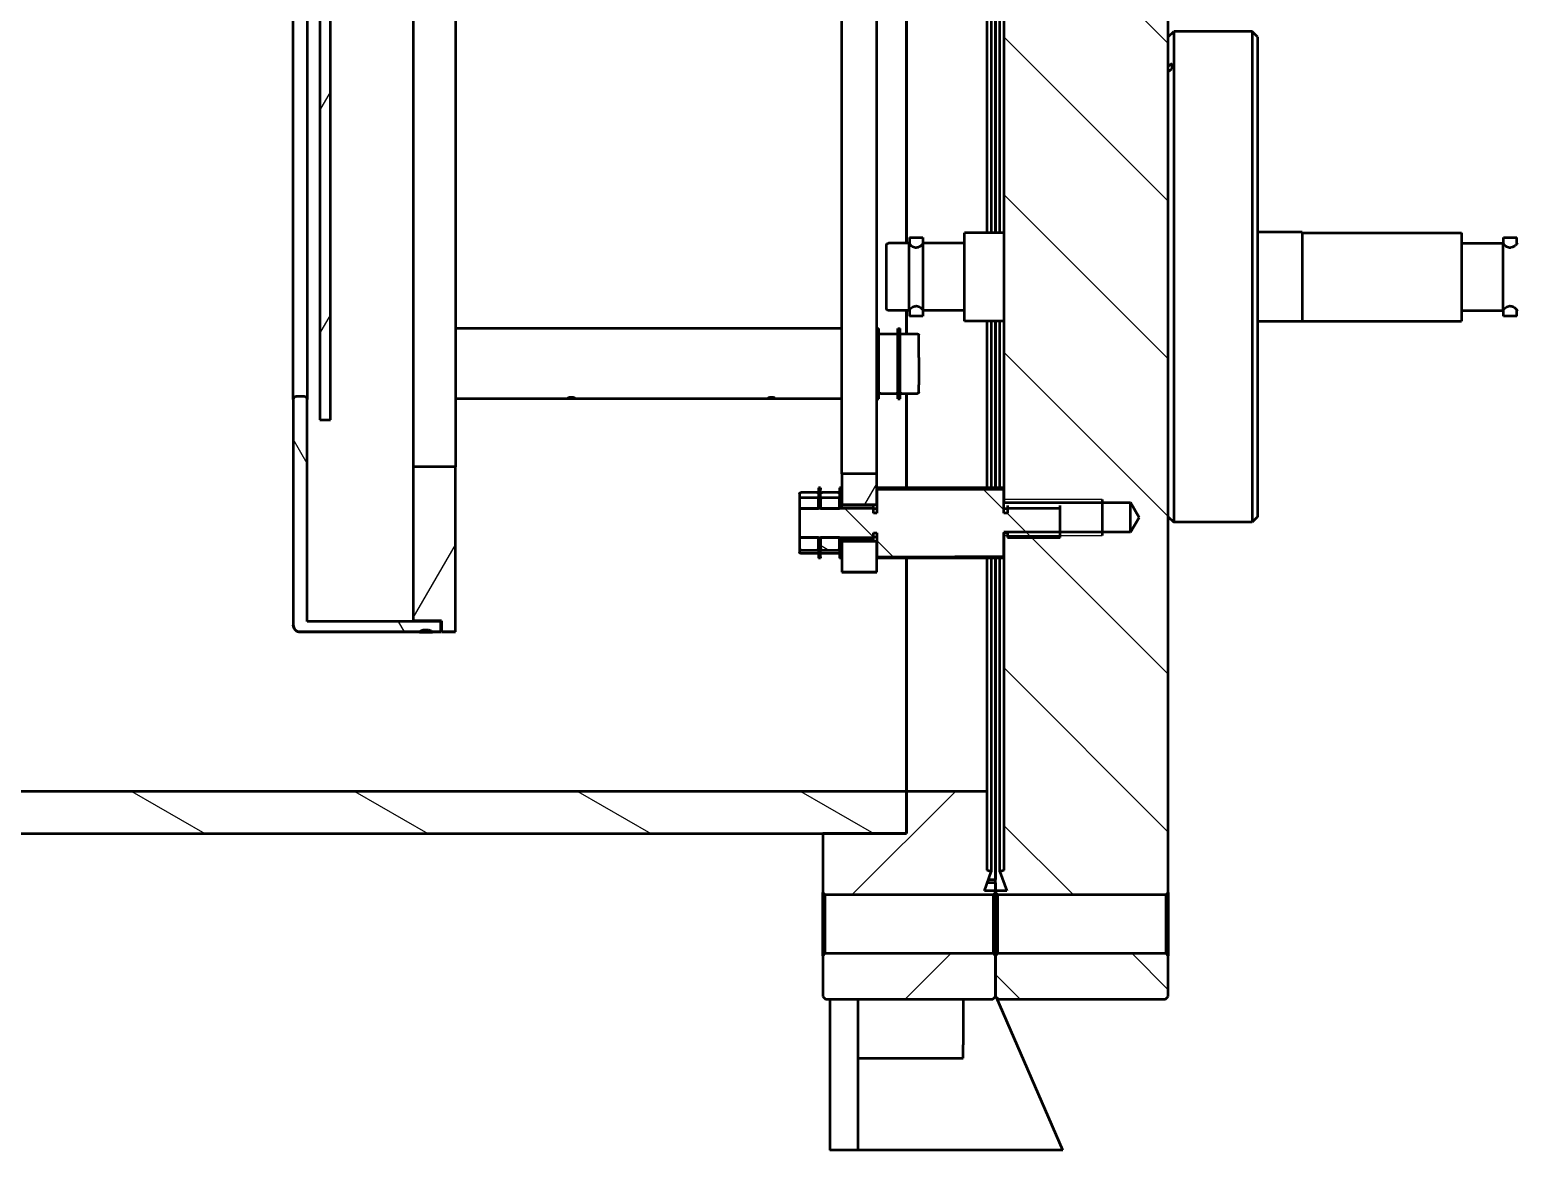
# Model space of a CAD drawing. Header units: millimetres. Extents: x 0 to 420, y 0 to 297.
# Drawn here: x 269.78 to 312.14, y 191.63 to 223.54 of the extents above; entities that cross this region are included whole.
import ezdxf

# ---------------------------------------------------------------- set-up
doc = ezdxf.new("R2010")
doc.units = ezdxf.units.MM
doc.header["$LTSCALE"] = 0.75
for name, color, linetype, lineweight in [('Hatching', 7, 'Continuous', 25), ('Visible', 7, 'Continuous', 50), ('Visible Narrow', 7, 'Continuous', 25)]:
    doc.layers.add(name, color=color, linetype=linetype, lineweight=lineweight)

msp = doc.modelspace()

# ---------------------------------------------------------------- hatches: boundary and pattern name
at = {"layer": 'Hatching'}
h = msp.add_hatch(dxfattribs=at)
h.set_pattern_fill('ANSI31', color=256, angle=105, style=0)
h.paths.add_polyline_path([(244.6857, 200.651), (244.6857, 201.851), (215.8257, 201.851), (215.8257, 200.651), (218.2057, 200.651)], flags=0)
h.paths.add_polyline_path([(265.8857, 201.851), (265.8857, 200.651), (292.3657, 200.651), (294.7457, 200.651), (294.7457, 201.851)], flags=0)
h.paths.add_polyline_path([(224.2857, 252.711), (224.2857, 250.331), (224.2857, 241.851), (218.2057, 241.851), (215.8257, 241.851), (215.8257, 240.651), (225.0857, 240.651), (225.0857, 252.711)], flags=0)
h.paths.add_polyline_path([(262.2857, 241.851), (262.2857, 250.331), (262.2857, 252.711), (261.4857, 252.711), (261.4857, 240.651), (294.7457, 240.651), (294.7457, 241.851), (292.3657, 241.851)], flags=0)
h = msp.add_hatch(dxfattribs=at)
h.set_pattern_fill('ANSI31', color=256, style=0)
h.paths.add_polyline_path([(292.3657, 245.331), (292.4257, 245.271), (297.2257, 245.271), (297.2857, 245.331), (297.2857, 246.491), (297.2057, 246.571), (292.4457, 246.571), (292.3657, 246.491)], flags=0)
h.paths.add_polyline_path([(292.4257, 197.231), (292.3657, 197.171), (292.3657, 196.011), (292.4457, 195.931), (297.2057, 195.931), (297.2857, 196.011), (297.2857, 197.171), (297.2257, 197.231)], flags=0)
h.paths.add_polyline_path([(297.0457, 201.851), (294.7457, 201.851), (294.7457, 200.651), (292.3657, 200.651), (292.3657, 198.971), (292.4257, 198.911), (297.2257, 198.911), (297.2857, 198.971), (297.2857, 199.016), (296.9673, 199.016), (297.1657, 199.561), (297.0457, 199.6047)], flags=0)
h.paths.add_polyline_path([(294.7457, 240.651), (297.0457, 240.651), (297.0457, 242.8973), (297.1657, 242.941), (296.9673, 243.486), (297.2857, 243.486), (297.2857, 243.531), (297.2257, 243.591), (292.4257, 243.591), (292.3657, 243.531), (292.3657, 241.851), (294.7457, 241.851)], flags=0)
h = msp.add_hatch(dxfattribs=at)
h.set_pattern_fill('ANSI31', color=256, angle=90, style=0)
h.paths.add_polyline_path([(302.2057, 197.171), (302.1457, 197.231), (297.3457, 197.231), (297.2857, 197.171), (297.2857, 196.011), (297.3657, 195.931), (302.1257, 195.931), (302.2057, 196.011)], flags=0)
h.paths.add_polyline_path([(302.1457, 245.271), (302.2057, 245.331), (302.2057, 246.491), (302.1257, 246.571), (297.3657, 246.571), (297.2857, 246.491), (297.2857, 245.331), (297.3457, 245.271)], flags=0)
h.paths.add_polyline_path([(297.4057, 242.941), (297.5257, 242.8973), (297.5257, 234.551), (301.4457, 234.551), (301.8457, 234.551), (301.9164, 234.551), (301.9657, 234.551), (301.9657, 234.8973), (302.0857, 234.941), (301.9689, 235.2618), (301.9121, 235.4178), (301.8509, 235.586), (302.2057, 235.586), (302.2057, 236.1175), (301.7857, 236.1175), (298.6057, 236.1175), (298.3032, 236.621), (298.6057, 237.1245), (301.7857, 237.1245), (302.2057, 237.1245), (302.2057, 237.5879), (302.2057, 243.531), (302.1457, 243.591), (297.3457, 243.591), (297.2857, 243.531), (297.2857, 243.486), (297.6041, 243.486)], flags=0)
h.paths.add_polyline_path([(297.5257, 199.6047), (297.4057, 199.561), (297.6041, 199.016), (297.2857, 199.016), (297.2857, 198.971), (297.3457, 198.911), (302.1457, 198.911), (302.2057, 198.971), (302.2057, 223.5884), (302.2057, 224.3775), (301.7857, 224.3775), (298.6057, 224.3775), (298.3032, 224.881), (298.6057, 225.3845), (301.7857, 225.3845), (302.2057, 225.3845), (302.2057, 225.916), (301.9684, 225.916), (301.8509, 225.916), (301.9097, 226.0773), (302.0857, 226.561), (301.9657, 226.6047), (301.9657, 226.951), (301.9164, 226.951), (297.5257, 226.951), (297.5257, 210.4501), (297.5257, 210.0744), (301.1257, 210.0744), (301.3801, 209.651), (301.1257, 209.2276), (299.1257, 209.2276), (297.5257, 209.2276), (297.5257, 209.2077), (297.5257, 208.5316)], flags=0)
h = msp.add_hatch(dxfattribs=at)
h.set_pattern_fill('ANSI31', color=256, angle=75, style=0)
edge = h.paths.add_edge_path(flags=0)
edge.add_line((281.4857, 235.4891), (281.4857, 235.7891))
edge.add_line((281.4857, 235.7891), (277.4857, 235.7891))
edge.add_spline(control_points=[(277.4857, 235.7891), (277.461, 235.7891), (277.432, 235.7833), (277.3863, 235.7644), (277.3617, 235.7479), (277.3268, 235.713), (277.3104, 235.6884), (277.2915, 235.6428), (277.2857, 235.6137), (277.2857, 235.5891)], knot_values=[0, 0, 0, 0, 0.0370238, 0.0370238, 0.074048, 0.074048, 0.1110727, 0.1110727, 0.1480978, 0.1480978, 0.1480978, 0.1480978], degree=3, periodic=0)
edge.add_line((277.2857, 235.5891), (277.2857, 231.2336))
edge.add_line((277.2857, 231.2336), (277.6857, 231.2336))
edge.add_line((277.6857, 231.2336), (277.6857, 235.4891))
edge.add_line((277.6857, 235.4891), (281.4857, 235.4891))
edge = h.paths.add_edge_path(flags=0)
edge.add_line((277.4857, 206.3897), (280.8503, 206.3897))
edge.add_spline(control_points=[(280.8503, 206.3897), (281.0657, 206.5083), (281.281, 206.3897)], knot_values=[0.0031815, 0.0031815, 0.0031815, 0.2298306, 0.2298306, 0.2298306], weights=[1.0056741, 1.2049838, 1.0056741], degree=2, periodic=0)
edge.add_line((281.281, 206.3897), (281.4857, 206.3897))
edge.add_line((281.4857, 206.3897), (281.4857, 206.6897))
edge.add_line((281.4857, 206.6897), (277.6857, 206.6897))
edge.add_line((277.6857, 206.6897), (277.6857, 213.0099))
edge.add_spline(control_points=[(277.6857, 213.0099), (277.6857, 213.0198), (277.6834, 213.0314), (277.6758, 213.0497), (277.6692, 213.0595), (277.6553, 213.0735), (277.6454, 213.0801), (277.6272, 213.0876), (277.6156, 213.0899), (277.6057, 213.0899)], knot_values=[0.0592405, 0.0592405, 0.0592405, 0.0592405, 0.0740515, 0.0740515, 0.088862, 0.088862, 0.1036718, 0.1036718, 0.1184811, 0.1184811, 0.1184811, 0.1184811], degree=3, periodic=0)
edge.add_line((277.6057, 213.0899), (277.3657, 213.0899))
edge.add_spline(control_points=[(277.3657, 213.0899), (277.3558, 213.0899), (277.3442, 213.0876), (277.326, 213.0801), (277.3161, 213.0735), (277.3021, 213.0595), (277.2956, 213.0497), (277.288, 213.0314), (277.2857, 213.0198), (277.2857, 213.0099)], knot_values=[0.1184811, 0.1184811, 0.1184811, 0.1184811, 0.1332904, 0.1332904, 0.1481002, 0.1481002, 0.1629107, 0.1629107, 0.1777217, 0.1777217, 0.1777217, 0.1777217], degree=3, periodic=0)
edge.add_line((277.2857, 213.0099), (277.2857, 206.5897))
edge.add_spline(control_points=[(277.2857, 206.5897), (277.2857, 206.565), (277.2915, 206.5359), (277.3104, 206.4903), (277.3268, 206.4657), (277.3617, 206.4308), (277.3863, 206.4143), (277.432, 206.3955), (277.461, 206.3897), (277.4857, 206.3897)], knot_values=[-0.1480978, -0.1480978, -0.1480978, -0.1480978, -0.1110727, -0.1110727, -0.074048, -0.074048, -0.0370238, -0.0370238, 0, 0, 0, 0], degree=3, periodic=0)
edge = h.paths.add_edge_path(flags=0)
edge.add_line((277.6857, 229.1688), (277.6857, 230.9426))
edge.add_line((277.6857, 230.9426), (277.2857, 230.9426))
edge.add_line((277.2857, 230.9426), (277.2857, 229.1688))
edge.add_spline(control_points=[(277.2857, 229.1688), (277.2857, 229.1589), (277.288, 229.1473), (277.2956, 229.1291), (277.3021, 229.1192), (277.3161, 229.1053), (277.326, 229.0987), (277.3442, 229.0911), (277.3558, 229.0888), (277.3657, 229.0888)], knot_values=[0.0592405, 0.0592405, 0.0592405, 0.0592405, 0.0740515, 0.0740515, 0.088862, 0.088862, 0.1036718, 0.1036718, 0.1184811, 0.1184811, 0.1184811, 0.1184811], degree=3, periodic=0)
edge.add_line((277.3657, 229.0888), (277.6057, 229.0888))
edge.add_spline(control_points=[(277.6057, 229.0888), (277.6156, 229.0888), (277.6272, 229.0911), (277.6454, 229.0987), (277.6553, 229.1053), (277.6692, 229.1192), (277.6758, 229.1291), (277.6834, 229.1473), (277.6857, 229.1589), (277.6857, 229.1688)], knot_values=[0.1184811, 0.1184811, 0.1184811, 0.1184811, 0.1332904, 0.1332904, 0.1481002, 0.1481002, 0.1629107, 0.1629107, 0.1777217, 0.1777217, 0.1777217, 0.1777217], degree=3, periodic=0)
h = msp.add_hatch(dxfattribs=at)
h.set_pattern_fill('ANSI31', color=256, angle=15, style=0)
h.paths.add_polyline_path([(281.9057, 206.3897), (281.9057, 211.0898), (280.7057, 211.0898), (280.7057, 206.7097), (281.5057, 206.7097), (281.5057, 206.3897)], flags=0)
h.paths.add_polyline_path([(281.9057, 232.699), (281.9057, 232.7805), (281.9057, 233.2842), (281.9057, 235.7891), (281.5057, 235.7891), (281.5057, 235.4691), (280.7057, 235.4691), (280.7057, 232.699), (280.7257, 232.699)], flags=0)
h.paths.add_polyline_path([(280.7057, 231.8768), (280.7057, 231.0889), (281.9057, 231.0889), (281.9057, 231.2916), (281.9057, 231.7954), (281.9057, 231.8768), (280.7257, 231.8768)], flags=0)
h = msp.add_hatch(dxfattribs=at)
h.set_pattern_fill('ANSI31', color=256, angle=15, style=0)
h.paths.add_polyline_path([(293.9057, 208.0897), (293.9057, 208.5316), (293.9057, 208.9616), (292.9057, 208.9616), (292.9057, 208.5316), (292.9057, 208.0897)], flags=0)
h.paths.add_polyline_path([(293.9057, 232.8817), (293.9057, 233.2842), (293.9057, 234.089), (292.9057, 234.089), (292.9057, 233.2842), (292.9057, 232.8817)], flags=0)
h.paths.add_polyline_path([(292.9057, 231.6941), (292.9057, 231.2916), (292.9057, 231.2889), (293.9057, 231.2889), (293.9057, 231.2916), (293.9057, 231.6941)], flags=0)
h.paths.add_polyline_path([(292.9057, 210.8898), (292.9057, 210.4501), (292.9057, 210.0202), (293.9057, 210.0202), (293.9057, 210.4501), (293.9057, 210.8898)], flags=0)
h = msp.add_hatch(dxfattribs=at)
h.set_pattern_fill('ANSI31', color=256, angle=15, style=0)
h.paths.add_polyline_path([(278.0457, 229.7499), (278.0457, 212.4289), (278.3457, 212.4289), (278.3457, 229.7499)], flags=0)
h = msp.add_hatch(dxfattribs=at)
h.set_pattern_fill('ANSI31', color=256, angle=90, style=0)
h.paths.add_polyline_path([(299.1257, 209.0784), (299.1257, 209.139), (299.1257, 209.2276), (299.1257, 209.9034), (297.6257, 209.9034), (297.6257, 209.774), (297.5257, 209.774), (297.5257, 210.0744), (297.5257, 210.163), (297.5257, 210.4501), (293.9057, 210.4501), (293.9057, 210.0202), (293.9057, 209.774), (293.8057, 209.774), (293.8057, 209.9034), (292.8457, 209.9034), (292.3057, 209.9034), (292.2457, 209.9034), (291.7057, 209.9034), (291.7057, 209.0784), (292.2457, 209.0784), (292.3057, 209.0784), (292.8457, 209.0784), (293.8057, 209.0784), (293.8057, 209.2077), (293.9057, 209.2077), (293.9057, 208.9616), (293.9057, 208.5316), (297.5257, 208.5316), (297.5257, 209.139), (297.5257, 209.2077), (297.6257, 209.2077), (297.6257, 209.139), (297.6257, 209.0784)], flags=0)
h = msp.add_hatch(dxfattribs=at)
h.set_pattern_fill('ANSI31', color=256, style=0)
edge = h.paths.add_edge_path(flags=0)
edge.add_line((292.2457, 208.774), (292.2457, 209.0543))
edge.add_line((292.2457, 209.0543), (292.2457, 209.0784))
edge.add_line((292.2457, 209.0784), (291.7057, 209.0784))
edge.add_line((291.7057, 209.0784), (291.7057, 208.774))
edge.add_ellipse((291.7457, 208.774), major_axis=(0, -0.0522), ratio=0.7660444, start_angle=270, end_angle=360)
edge.add_line((291.7457, 208.7218), (292.2057, 208.7218))
edge.add_ellipse((292.2057, 208.774), major_axis=(0, -0.0522), ratio=0.7660444, start_angle=0, end_angle=90)
edge = h.paths.add_edge_path(flags=0)
edge.add_line((292.2457, 209.9034), (292.2457, 209.9274))
edge.add_line((292.2457, 209.9274), (292.2457, 210.1657))
edge.add_ellipse((292.2057, 210.1657), major_axis=(0, 0.0426), ratio=0.9396926, start_angle=270, end_angle=360)
edge.add_line((292.2057, 210.2083), (291.7457, 210.2083))
edge.add_ellipse((291.7457, 210.1657), major_axis=(0, 0.0426), ratio=0.9396926, start_angle=0, end_angle=90)
edge.add_line((291.7057, 210.1657), (291.7057, 209.9034))
edge.add_line((291.7057, 209.9034), (292.2457, 209.9034))
h = msp.add_hatch(dxfattribs=at)
h.set_pattern_fill('ANSI31', color=256, angle=90, style=0)
h.paths.add_polyline_path([(292.3057, 208.5316), (292.3057, 208.774), (292.3057, 209.0543), (292.2457, 209.0543), (292.2457, 208.774), (292.2457, 208.5316)], flags=0)
h.paths.add_polyline_path([(292.3057, 209.9274), (292.3057, 210.1657), (292.3057, 210.4501), (292.2457, 210.4501), (292.2457, 210.1657), (292.2457, 209.9274)], flags=0)
h = msp.add_hatch(dxfattribs=at)
h.set_pattern_fill('ANSI31', color=256, angle=105, style=0)
edge = h.paths.add_edge_path(flags=0)
edge.add_line((292.8457, 208.774), (292.8457, 209.0543))
edge.add_line((292.8457, 209.0543), (292.8457, 209.0784))
edge.add_line((292.8457, 209.0784), (292.3057, 209.0784))
edge.add_line((292.3057, 209.0784), (292.3057, 209.0543))
edge.add_line((292.3057, 209.0543), (292.3057, 208.774))
edge.add_ellipse((292.3457, 208.774), major_axis=(0, -0.0522), ratio=0.7660444, start_angle=270, end_angle=360)
edge.add_line((292.3457, 208.7218), (292.8057, 208.7218))
edge.add_ellipse((292.8057, 208.774), major_axis=(0, -0.0522), ratio=0.7660444, start_angle=0, end_angle=90)
edge = h.paths.add_edge_path(flags=0)
edge.add_line((292.8457, 209.9034), (292.8457, 209.9274))
edge.add_line((292.8457, 209.9274), (292.8457, 210.1657))
edge.add_ellipse((292.8057, 210.1657), major_axis=(0, 0.0426), ratio=0.9396926, start_angle=270, end_angle=360)
edge.add_line((292.8057, 210.2083), (292.3457, 210.2083))
edge.add_ellipse((292.3457, 210.1657), major_axis=(0, 0.0426), ratio=0.9396926, start_angle=0, end_angle=90)
edge.add_line((292.3057, 210.1657), (292.3057, 209.9274))
edge.add_line((292.3057, 209.9274), (292.3057, 209.9034))
edge.add_line((292.3057, 209.9034), (292.8457, 209.9034))
h = msp.add_hatch(dxfattribs=at)
h.set_pattern_fill('ANSI31', color=256, style=0)
h.paths.add_polyline_path([(292.9057, 208.5316), (292.9057, 208.9616), (292.9057, 209.0543), (292.8457, 209.0543), (292.8457, 208.774), (292.8457, 208.5316)], flags=0)
h.paths.add_polyline_path([(292.9057, 209.9274), (292.9057, 210.0202), (292.9057, 210.4501), (292.8457, 210.4501), (292.8457, 210.1657), (292.8457, 209.9274)], flags=0)
h = msp.add_hatch(dxfattribs=at)
h.set_pattern_fill('ANSI31', color=256, angle=90, style=0)
edge = h.paths.add_edge_path(flags=0)
edge.add_spline(control_points=[(280.882, 206.3859), (281.0657, 206.476), (281.2493, 206.3859)], knot_values=[0.0001857, 0.0001857, 0.0001857, 0.1901097, 0.1901097, 0.1901097], weights=[1.0002884, 1.1476029, 1.0002884], degree=2, periodic=0)
edge.add_line((280.882, 206.3859), (281.2493, 206.3859))

# ---------------------------------------------------------------- linework, layer by layer
at = {"layer": 'Visible', "extrusion": (1, -2e-16, 0)}
for p, q in [((292.9057, 210.8898), (292.9057, 231.2889)), ((293.9057, 210.8898), (293.9057, 231.2889)), ((280.7057, 231.0889), (280.7057, 211.0898)), ((281.9057, 231.0889), (281.9057, 211.0898)), ((278.0457, 229.7499), (278.0457, 212.4289)), ((278.3457, 212.4289), (278.3457, 229.7499)), ((277.2857, 213.0099), (277.2857, 229.1688)), ((277.6857, 229.1688), (277.6857, 213.0099)), ((297.5257, 226.951), (297.5257, 210.0744)), ((294.7457, 226.051), (294.7457, 217.4611)), ((294.7457, 217.4611), (294.7457, 226.051)), ((297.0457, 217.7583), (297.0457, 226.051)), ((297.1657, 226.051), (297.1657, 217.7583)), ((297.2857, 217.7583), (297.2857, 226.051)), ((297.2857, 226.051), (297.2857, 217.7583)), ((297.4057, 217.7583), (297.4057, 226.051)), ((302.2057, 198.971), (302.2057, 224.3775)), ((302.2057, 223.3336), (302.3581, 223.486)), ((302.3581, 223.486), (302.3581, 209.516)), ((304.5933, 223.486), (302.3581, 223.486)), ((304.5933, 223.486), (304.5933, 209.516)), ((304.7457, 223.3336), (304.5933, 223.486)), ((304.7457, 223.3336), (304.7457, 209.6684)), ((302.3073, 222.5809), (302.2057, 222.4929)), ((302.2057, 222.3405), (302.3073, 222.4285)), ((302.3073, 222.5809), (302.3073, 222.4285)), ((296.4043, 215.2437), (296.4043, 217.7583)), ((297.5257, 217.7583), (296.4043, 217.7583)), ((306.0208, 217.771), (304.7457, 217.771)), ((306.0208, 217.771), (306.0208, 215.231)), ((306.0208, 217.7583), (310.5572, 217.7583)), ((310.5572, 217.7583), (310.5572, 215.2437)), ((294.1844, 215.5917), (294.1844, 217.4103)), ((294.8195, 217.4611), (294.2352, 217.4611)), ((294.8195, 217.4611), (294.8195, 215.5409)), ((294.8321, 217.6186), (295.2131, 217.6186)), ((294.8321, 217.6186), (294.8321, 217.4438)), ((295.2131, 217.6186), (295.2131, 217.4438)), ((295.2257, 215.5409), (295.2257, 217.4611)), ((296.4043, 217.4611), (295.2257, 217.4611)), ((310.5572, 217.4611), (311.7359, 217.4611)), ((311.7359, 217.4611), (311.7359, 215.5409)), ((311.7485, 217.6186), (312.1295, 217.6186)), ((311.7485, 217.4438), (311.7485, 217.6186)), ((312.1295, 217.4438), (312.1295, 217.6186)), ((294.8195, 215.5409), (294.2352, 215.5409)), ((294.7457, 215.5409), (294.7457, 214.8794)), ((294.7457, 214.8794), (294.7457, 215.5409)), ((294.8321, 215.5581), (294.8321, 215.3834)), ((295.2131, 215.3834), (294.8321, 215.3834)), ((295.2131, 215.5581), (295.2131, 215.3834)), ((296.4043, 215.5409), (295.2257, 215.5409)), ((297.5257, 215.2437), (296.4043, 215.2437)), ((297.0457, 210.4909), (297.0457, 215.2437)), ((297.1657, 215.2437), (297.1657, 210.4909)), ((297.2857, 210.4909), (297.2857, 215.2437)), ((297.2857, 215.2437), (297.2857, 210.4909)), ((297.4057, 210.4909), (297.4057, 215.2437)), ((306.0208, 215.231), (304.7457, 215.231)), ((306.0208, 215.2437), (310.5572, 215.2437)), ((310.5572, 215.5409), (311.7359, 215.5409)), ((311.7485, 215.3834), (311.7485, 215.5581)), ((312.1295, 215.3834), (311.7485, 215.3834)), ((312.1295, 215.3834), (312.1295, 215.5581)), ((292.9057, 215.0298), (281.9057, 215.0298)), ((293.9057, 215.0298), (293.9657, 215.0298)), ((293.9657, 213.0298), (293.9657, 215.0298)), ((294.0057, 214.8794), (294.4657, 214.8794)), ((294.5057, 213.0298), (294.5057, 215.0298)), ((294.5057, 215.0298), (294.5657, 215.0298)), ((294.5657, 213.0298), (294.5657, 215.0298)), ((294.6057, 214.8794), (295.0657, 214.8794)), ((295.1057, 214.2045), (295.1057, 214.8394)), ((295.1057, 214.2045), (295.1057, 213.4272)), ((277.6057, 213.0899), (277.3657, 213.0899)), ((294.0057, 213.1801), (294.4657, 213.1801)), ((294.6057, 213.1801), (295.0657, 213.1801)), ((294.7457, 213.1801), (294.7457, 210.4909)), ((294.7457, 210.4909), (294.7457, 213.1801)), ((295.1057, 213.2201), (295.1057, 213.4272)), ((277.2857, 213.0099), (277.2857, 206.5897)), ((277.6857, 206.6897), (277.6857, 213.0099)), ((292.9057, 213.0298), (281.9057, 213.0298)), ((293.9057, 213.0298), (293.9657, 213.0298)), ((294.5057, 213.0298), (294.5657, 213.0298)), ((278.0457, 212.4289), (278.3457, 212.4289)), ((278.0457, 212.4284), (278.0457, 212.4289)), ((278.0457, 212.4284), (278.3457, 212.4284)), ((278.3457, 212.4284), (278.3457, 212.4289)), ((281.9057, 211.0898), (280.7057, 211.0898)), ((280.7057, 211.0898), (280.7057, 206.7097)), ((281.9057, 206.3897), (281.9057, 211.0898)), ((292.9057, 210.8898), (292.9057, 210.0202)), ((293.9057, 210.8898), (292.9057, 210.8898)), ((293.9057, 210.0202), (293.9057, 210.8898)), ((291.7057, 210.3219), (291.7057, 210.1657)), ((291.7057, 210.1657), (291.7057, 209.9034)), ((292.2057, 210.3619), (291.7457, 210.3619)), ((292.2057, 210.2083), (291.7457, 210.2083)), ((292.2457, 210.4909), (292.2457, 210.4501)), ((292.3057, 210.4909), (292.2457, 210.4909)), ((292.3057, 210.4501), (292.2457, 210.4501)), ((292.2457, 210.4501), (292.2457, 209.9274)), ((292.2457, 209.9034), (292.2457, 210.1657)), ((292.3057, 210.4909), (292.3057, 210.4501)), ((292.3057, 209.9274), (292.3057, 210.4501)), ((292.3057, 210.1657), (292.3057, 209.9034)), ((292.8057, 210.3619), (292.3457, 210.3619)), ((292.8057, 210.2083), (292.3457, 210.2083)), ((292.8457, 210.4909), (292.8457, 210.4501)), ((292.9057, 210.4909), (292.8457, 210.4909)), ((292.9057, 210.4501), (292.8457, 210.4501)), ((292.8457, 210.4501), (292.8457, 209.9274)), ((292.8457, 209.9034), (292.8457, 210.1657)), ((292.9057, 209.9274), (292.9057, 210.4501)), ((297.5257, 210.4909), (293.9057, 210.4909)), ((297.5257, 210.4501), (293.9057, 210.4501)), ((293.9057, 210.4501), (293.9057, 209.774)), ((297.5257, 209.774), (297.5257, 210.4501)), ((300.3257, 210.163), (300.3257, 209.139)), ((293.8057, 209.9034), (291.7057, 209.9034)), ((291.7057, 209.9034), (291.7057, 209.0784)), ((291.7057, 209.9034), (292.2457, 209.9034)), ((292.2457, 209.9274), (292.3057, 209.9274)), ((292.3057, 209.9034), (292.8457, 209.9034)), ((292.8457, 209.9274), (292.9057, 209.9274)), ((292.9057, 210.0202), (293.9057, 210.0202)), ((293.8057, 209.9909), (292.9057, 209.9909)), ((293.8057, 209.9034), (293.8057, 209.9909)), ((293.8057, 209.774), (293.8057, 209.9034)), ((293.9057, 209.8909), (293.8057, 209.8909)), ((293.9057, 209.774), (293.8057, 209.774)), ((297.5257, 210.0744), (301.1257, 210.0744)), ((297.6257, 209.8909), (297.5257, 209.8909)), ((297.6257, 209.774), (297.5257, 209.774)), ((297.6257, 209.99), (297.6257, 209.9034)), ((299.1257, 209.9034), (297.6257, 209.9034)), ((297.6257, 209.9034), (297.6257, 209.774)), ((299.1257, 209.9034), (299.1257, 209.99)), ((299.1257, 209.0784), (299.1257, 209.9034)), ((301.1257, 210.0744), (301.3801, 209.651)), ((301.1257, 209.2276), (301.1257, 210.0744)), ((301.3801, 209.651), (301.1257, 209.2276)), ((302.2057, 209.6684), (302.3581, 209.516)), ((304.5933, 209.516), (302.3581, 209.516)), ((304.7457, 209.6684), (304.5933, 209.516)), ((291.7057, 209.0784), (293.8057, 209.0784)), ((292.2457, 209.0784), (291.7057, 209.0784)), ((291.7057, 209.0784), (291.7057, 208.774)), ((292.2457, 208.774), (292.2457, 209.0784)), ((292.3057, 209.0543), (292.2457, 209.0543)), ((292.2457, 209.0543), (292.2457, 208.5316)), ((292.8457, 209.0784), (292.3057, 209.0784)), ((292.3057, 209.0784), (292.3057, 208.774)), ((292.3057, 208.5316), (292.3057, 209.0543)), ((292.8457, 208.774), (292.8457, 209.0784)), ((292.9057, 209.0543), (292.8457, 209.0543)), ((292.8457, 209.0543), (292.8457, 208.5316)), ((292.9057, 208.5316), (292.9057, 209.0543)), ((293.8057, 208.9909), (292.9057, 208.9909)), ((293.9057, 208.9616), (292.9057, 208.9616)), ((292.9057, 208.9616), (292.9057, 208.0897)), ((293.8057, 209.0784), (293.8057, 209.2077)), ((293.8057, 209.2077), (293.9057, 209.2077)), ((293.9057, 209.0909), (293.8057, 209.0909)), ((293.8057, 208.9909), (293.8057, 209.0784)), ((293.9057, 209.2077), (293.9057, 208.5316)), ((293.9057, 208.0897), (293.9057, 208.9616)), ((301.1257, 209.2276), (297.5257, 209.2276)), ((297.5257, 209.2276), (297.5257, 199.6047)), ((297.5257, 208.5316), (297.5257, 209.2077)), ((297.5257, 209.2077), (297.6257, 209.2077)), ((297.6257, 209.2077), (297.6257, 209.0784)), ((297.6257, 209.0784), (299.1257, 209.0784)), ((291.7057, 208.774), (291.7057, 208.6599)), ((291.7457, 208.7218), (292.2057, 208.7218)), ((292.2057, 208.6199), (291.7457, 208.6199)), ((292.2457, 208.5316), (292.3057, 208.5316)), ((292.2457, 208.5316), (292.2457, 208.4909)), ((292.3057, 208.4909), (292.2457, 208.4909)), ((292.3057, 208.5316), (292.3057, 208.4909)), ((292.3457, 208.7218), (292.8057, 208.7218)), ((292.8057, 208.6199), (292.3457, 208.6199)), ((292.8457, 208.5316), (292.9057, 208.5316)), ((292.8457, 208.5316), (292.8457, 208.4909)), ((292.9057, 208.4909), (292.8457, 208.4909)), ((293.9057, 208.5316), (297.5257, 208.5316)), ((297.5257, 208.4909), (293.9057, 208.4909)), ((294.7457, 208.4909), (294.7457, 201.851)), ((294.7457, 201.851), (294.7457, 208.4909)), ((296.1257, 208.4937), (296.1257, 208.5284)), ((297.5257, 208.5284), (296.1257, 208.5284)), ((297.5257, 208.4937), (296.1257, 208.4937)), ((297.0457, 201.851), (297.0457, 208.4909)), ((297.1657, 208.4909), (297.1657, 199.561)), ((297.2857, 199.016), (297.2857, 208.4909)), ((297.2857, 208.4909), (297.2857, 199.3374)), ((297.4057, 199.561), (297.4057, 208.4909)), ((292.9057, 208.0897), (293.9057, 208.0897)), ((292.9057, 208.0897), (292.9057, 208.0894)), ((293.9057, 208.0894), (292.9057, 208.0894)), ((293.9057, 208.0897), (293.9057, 208.0894)), ((280.7057, 206.7097), (281.5057, 206.7097)), ((280.7057, 206.7097), (280.7057, 206.7094)), ((281.5057, 206.7097), (281.5057, 206.3897)), ((277.4857, 206.3897), (280.8503, 206.3897)), ((280.7463, 206.3894), (277.4857, 206.3894)), ((281.4857, 206.6897), (277.6857, 206.6897)), ((281.5057, 206.7094), (280.7057, 206.7094)), ((280.8657, 206.6901), (280.8657, 206.7094)), ((280.882, 206.3859), (281.2493, 206.3859)), ((281.2657, 206.6901), (281.2657, 206.7094)), ((281.281, 206.3897), (281.4857, 206.3897)), ((281.4857, 206.3894), (281.3851, 206.3894)), ((281.4857, 206.6897), (281.4857, 206.7094)), ((281.4857, 206.3897), (281.4857, 206.6897)), ((281.4857, 206.3897), (281.4857, 206.3894)), ((281.5057, 206.3897), (281.9057, 206.3897)), ((281.5057, 206.3897), (281.5057, 206.3894)), ((281.9057, 206.3894), (281.5057, 206.3894)), ((281.9057, 206.3897), (281.9057, 206.3894)), ((294.7457, 201.851), (265.8857, 201.851)), ((294.7457, 200.651), (294.7457, 201.851)), ((297.0457, 201.851), (294.7457, 201.851)), ((294.7457, 201.851), (294.7457, 200.651)), ((297.0457, 199.6047), (297.0457, 201.851)), ((265.8857, 200.651), (294.7457, 200.651)), ((294.7457, 200.651), (292.3657, 200.651)), ((292.3657, 200.651), (292.3657, 198.971)), ((296.9673, 199.016), (297.1657, 199.561)), ((297.1657, 199.561), (297.0457, 199.6047)), ((297.5257, 199.6047), (297.4057, 199.561)), ((297.4057, 199.561), (297.6041, 199.016)), ((297.2857, 199.2459), (297.051, 199.2459)), ((297.0843, 199.3374), (297.2857, 199.3374)), ((297.2857, 199.2459), (297.2857, 199.016)), ((292.3657, 198.971), (292.4257, 198.911)), ((292.3657, 197.171), (292.3657, 198.971)), ((292.4257, 198.911), (297.2257, 198.911)), ((292.4257, 198.911), (292.4257, 197.231)), ((297.2857, 199.016), (296.9673, 199.016)), ((297.2257, 198.911), (297.2857, 198.971)), ((297.2257, 197.231), (297.2257, 198.911)), ((297.6041, 199.016), (297.2857, 199.016)), ((297.2857, 199.016), (297.2857, 198.971)), ((297.2857, 198.971), (297.2857, 199.016)), ((297.2857, 198.971), (297.3457, 198.911)), ((297.2857, 197.171), (297.2857, 198.971)), ((297.2857, 198.971), (297.2857, 197.171)), ((297.3457, 198.911), (302.1457, 198.911)), ((297.3457, 198.911), (297.3457, 197.231)), ((302.1457, 198.911), (302.2057, 198.971)), ((302.1457, 197.231), (302.1457, 198.911)), ((302.2057, 198.971), (302.2057, 197.171)), ((292.4257, 197.231), (292.3657, 197.171)), ((292.3657, 197.171), (292.3657, 196.011)), ((297.2257, 197.231), (292.4257, 197.231)), ((297.2857, 197.171), (297.2257, 197.231)), ((297.3457, 197.231), (297.2857, 197.171)), ((297.2857, 197.171), (297.2857, 196.011)), ((297.2857, 196.011), (297.2857, 197.171)), ((302.1457, 197.231), (297.3457, 197.231)), ((302.2057, 197.171), (302.1457, 197.231)), ((302.2057, 196.011), (302.2057, 197.171)), ((292.3657, 196.011), (292.4457, 195.931)), ((292.4457, 195.931), (297.2057, 195.931)), ((292.5657, 195.931), (292.5657, 191.6312)), ((293.3657, 195.931), (293.3657, 191.6312)), ((296.3657, 195.931), (296.3657, 194.6316)), ((297.2057, 195.931), (297.2857, 196.011)), ((297.2857, 196.011), (297.3657, 195.931)), ((299.1983, 191.6312), (297.3134, 195.9832)), ((297.3657, 195.931), (302.1257, 195.931)), ((302.1257, 195.931), (302.2057, 196.011)), ((296.3657, 194.251), (296.3657, 194.6316)), ((293.3657, 194.251), (296.3657, 194.251)), ((293.3657, 191.6312), (292.5657, 191.6312)), ((294.1657, 191.6312), (293.3657, 191.6312)), ((299.1983, 191.6312), (294.1657, 191.6312))]:
    msp.add_line(p, q, dxfattribs=at)
at = {"layer": 'Visible', "extrusion": (0, -2e-16, -1)}
for centre, radius, start, end in [((-294.2352, 217.4103), 0.0508, 0, 90), ((-295.0226, 217.596), 0.2438, 321.38494, 326.40784), ((-295.0226, 217.596), 0.2438, 213.59216, 218.61506), ((-311.939, 217.596), 0.2438, 321.38494, 326.40784), ((-311.939, 217.596), 0.2438, 213.59216, 218.61506), ((-294.2352, 215.5917), 0.0508, 270, 0), ((-295.0226, 215.406), 0.2438, 33.59216, 38.61506), ((-295.0226, 215.406), 0.2438, 141.38494, 146.40784), ((-311.939, 215.406), 0.2438, 33.59216, 38.61506), ((-311.939, 215.406), 0.2438, 141.38494, 146.40784), ((-294.0057, 214.8394), 0.04, 0, 90), ((-294.4657, 214.8394), 0.04, 90, 180), ((-294.6057, 214.8394), 0.04, 0, 90), ((-295.0657, 214.8394), 0.04, 90, 180), ((-294.0057, 213.2201), 0.04, 270, 0), ((-294.4657, 213.2201), 0.04, 180, 270), ((-294.6057, 213.2201), 0.04, 270, 0), ((-295.0657, 213.2201), 0.04, 180, 270), ((-291.7457, 210.3219), 0.04, 0, 90), ((-292.2057, 210.3219), 0.04, 90, 180), ((-292.3457, 210.3219), 0.04, 0, 90), ((-292.8057, 210.3219), 0.04, 90, 180), ((-291.7457, 208.6599), 0.04, 270, 0), ((-292.2057, 208.6599), 0.04, 180, 270), ((-292.3457, 208.6599), 0.04, 270, 0), ((-292.8057, 208.6599), 0.04, 180, 270), ((-277.4857, 206.5894), 0.2, 270, 0)]:
    msp.add_arc(centre, radius, start, end, dxfattribs=at)
at = {"layer": 'Visible'}
for centre, major_axis, ratio, start_param, end_param in [((291.7457, 210.1657), (0, 0.0426), 0.9396926, 0, 1.5707963), ((292.2057, 210.1657), (0, 0.0426), 0.9396926, 4.712389, 6.2831853), ((292.3457, 210.1657), (0, 0.0426), 0.9396926, 0, 1.5707963), ((292.8057, 210.1657), (0, 0.0426), 0.9396926, 4.712389, 6.2831853), ((291.7457, 208.774), (0, 0.0522), 0.7660444, 1.5707963, 3.1415927), ((292.2057, 208.774), (0, 0.0522), 0.7660444, 3.1415927, 4.712389), ((292.3457, 208.774), (0, 0.0522), 0.7660444, 1.5707963, 3.1415927), ((292.8057, 208.774), (0, 0.0522), 0.7660444, 3.1415927, 4.712389)]:
    msp.add_ellipse(centre, major_axis=major_axis, ratio=ratio, start_param=start_param, end_param=end_param, dxfattribs=at)
at = {"layer": 'Visible', "extrusion": (0, -2e-16, -1)}
for major_axis, start_param, end_param in [((-0.38, 0), -1.0663918, -0.3212886), ((0.38, 0), 0.3212886, 1.0663918)]:
    msp.add_ellipse((281.0657, 206.3913), major_axis=major_axis, ratio=0.016162, start_param=start_param, end_param=end_param, dxfattribs=at)
at = {"layer": 'Visible'}
for points, knots in [([(295.2131, 217.4438), (295.2131, 217.4438), (295.2131, 217.4438), (295.2131, 217.4438), (295.2129, 217.4436), (295.2122, 217.4425), (295.2114, 217.4414), (295.2079, 217.4365), (295.2042, 217.4314), (295.1927, 217.417), (295.1835, 217.4065), (295.1562, 217.3806), (295.1362, 217.3651), (295.0953, 217.3442), (295.0762, 217.3372), (295.038, 217.3304), (295.0203, 217.3297), (294.9844, 217.3336), (294.9672, 217.3382), (294.9304, 217.3528), (294.912, 217.364), (294.8763, 217.391), (294.8609, 217.4073), (294.8432, 217.4284), (294.8378, 217.4358), (294.8337, 217.4415), (294.8329, 217.4426), (294.8322, 217.4436), (294.8321, 217.4438), (294.8321, 217.4438)], [0.30765567, 0.30765567, 0.30765567, 0.30765567, 0.30773428, 0.30773428, 0.31429084, 0.31429084, 0.32421226, 0.32421226, 0.34541268, 0.34541268, 0.37529056, 0.37529056, 0.41603739, 0.41603739, 0.44560666, 0.44560666, 0.4704398, 0.4704398, 0.49575889, 0.49575889, 0.52887197, 0.52887197, 0.57124884, 0.57124884, 0.59905195, 0.59905195, 0.60879001, 0.60879001, 0.61520887, 0.61520887, 0.61520887, 0.61520887]), ([(311.939, 217.3306), (311.9327, 217.3306), (311.9264, 217.3309), (311.902, 217.3334), (311.8848, 217.3378), (311.8481, 217.3522), (311.8297, 217.3631), (311.7935, 217.3902), (311.7777, 217.4068), (311.7597, 217.4282), (311.7542, 217.4357), (311.7501, 217.4415), (311.7493, 217.4426), (311.7486, 217.4436), (311.7485, 217.4438), (311.7485, 217.4438)], [0.15345172, 0.15345172, 0.15345172, 0.15345172, 0.16225979, 0.16225979, 0.18750409, 0.18750409, 0.22035468, 0.22035468, 0.26342172, 0.26342172, 0.29143782, 0.29143782, 0.3012056, 0.3012056, 0.30765567, 0.30765567, 0.30765567, 0.30765567]), ([(312.1295, 217.4438), (312.1295, 217.4438), (312.1293, 217.4436), (312.1286, 217.4425), (312.1278, 217.4414), (312.1244, 217.4367), (312.1208, 217.4316), (312.1095, 217.4175), (312.1005, 217.4071), (312.0736, 217.3814), (312.0538, 217.3659), (312.0131, 217.3448), (311.9939, 217.3376), (311.9618, 217.3317), (311.9504, 217.3306), (311.939, 217.3306)], [0.61520887, 0.61520887, 0.61520887, 0.61520887, 0.62175124, 0.62175124, 0.63158977, 0.63158977, 0.65251848, 0.65251848, 0.68214071, 0.68214071, 0.72282268, 0.72282268, 0.75260324, 0.75260324, 0.76866059, 0.76866059, 0.76866059, 0.76866059]), ([(294.8321, 215.5581), (294.8321, 215.5581), (294.8322, 215.5583), (294.833, 215.5594), (294.8337, 215.5605), (294.8371, 215.5653), (294.8408, 215.5703), (294.852, 215.5844), (294.8611, 215.5948), (294.8879, 215.6205), (294.9078, 215.6361), (294.9485, 215.6572), (294.9677, 215.6643), (294.9997, 215.6703), (295.0111, 215.6714), (295.0226, 215.6714)], [0.61520887, 0.61520887, 0.61520887, 0.61520887, 0.62175124, 0.62175124, 0.63158977, 0.63158977, 0.65251848, 0.65251848, 0.68214071, 0.68214071, 0.72282268, 0.72282268, 0.75260324, 0.75260324, 0.76866059, 0.76866059, 0.76866059, 0.76866059]), ([(295.0226, 215.6714), (295.0288, 215.6714), (295.0351, 215.671), (295.0595, 215.6685), (295.0767, 215.6641), (295.1134, 215.6498), (295.1318, 215.6388), (295.168, 215.6118), (295.1838, 215.5952), (295.2019, 215.5737), (295.2073, 215.5663), (295.2114, 215.5605), (295.2122, 215.5594), (295.2129, 215.5583), (295.2131, 215.5581), (295.2131, 215.5581)], [0.15345172, 0.15345172, 0.15345172, 0.15345172, 0.16225979, 0.16225979, 0.18750409, 0.18750409, 0.22035468, 0.22035468, 0.26342172, 0.26342172, 0.29143782, 0.29143782, 0.3012056, 0.3012056, 0.30765567, 0.30765567, 0.30765567, 0.30765567]), ([(311.7485, 215.5581), (311.7485, 215.5581), (311.7485, 215.5581), (311.7485, 215.5581), (311.7486, 215.5583), (311.7494, 215.5594), (311.7502, 215.5606), (311.7536, 215.5654), (311.7574, 215.5706), (311.7689, 215.5849), (311.778, 215.5955), (311.8053, 215.6213), (311.8253, 215.6369), (311.8662, 215.6577), (311.8854, 215.6647), (311.9235, 215.6715), (311.9413, 215.6722), (311.9771, 215.6683), (311.9943, 215.6637), (312.0311, 215.6491), (312.0495, 215.638), (312.0852, 215.611), (312.1007, 215.5947), (312.1184, 215.5736), (312.1238, 215.5662), (312.1278, 215.5605), (312.1286, 215.5594), (312.1293, 215.5583), (312.1295, 215.5581), (312.1295, 215.5581)], [0.30765567, 0.30765567, 0.30765567, 0.30765567, 0.30773428, 0.30773428, 0.31429084, 0.31429084, 0.32421226, 0.32421226, 0.34541268, 0.34541268, 0.37529056, 0.37529056, 0.41603739, 0.41603739, 0.44560666, 0.44560666, 0.4704398, 0.4704398, 0.49575889, 0.49575889, 0.52887197, 0.52887197, 0.57124884, 0.57124884, 0.59905195, 0.59905195, 0.60879001, 0.60879001, 0.61520887, 0.61520887, 0.61520887, 0.61520887]), ([(277.3657, 213.0899), (277.3558, 213.0899), (277.3442, 213.0876), (277.326, 213.0801), (277.3161, 213.0735), (277.3021, 213.0595), (277.2956, 213.0497), (277.288, 213.0314), (277.2857, 213.0198), (277.2857, 213.0099)], [0.118481107, 0.118481107, 0.118481107, 0.118481107, 0.133290401, 0.133290401, 0.148100229, 0.148100229, 0.162910695, 0.162910695, 0.177721678, 0.177721678, 0.177721678, 0.177721678]), ([(277.6857, 213.0099), (277.6857, 213.0198), (277.6834, 213.0314), (277.6758, 213.0497), (277.6692, 213.0595), (277.6553, 213.0735), (277.6454, 213.0801), (277.6272, 213.0876), (277.6156, 213.0899), (277.6057, 213.0899)], [0.059240536, 0.059240536, 0.059240536, 0.059240536, 0.074051519, 0.074051519, 0.088861985, 0.088861985, 0.103671813, 0.103671813, 0.118481107, 0.118481107, 0.118481107, 0.118481107]), ([(285.3057, 213.0449), (285.3057, 213.0428), (285.3032, 213.0407), (285.293, 213.0373), (285.2853, 213.0361), (285.2675, 213.0342), (285.2563, 213.0335), (285.2316, 213.0327), (285.2183, 213.0325), (285.1931, 213.0325), (285.1797, 213.0327), (285.1551, 213.0335), (285.1439, 213.0342), (285.1261, 213.0361), (285.1184, 213.0373), (285.1082, 213.0407), (285.1057, 213.0428), (285.1057, 213.0471), (285.1082, 213.0497), (285.1184, 213.0549), (285.1261, 213.0575), (285.1439, 213.0619), (285.1551, 213.0638), (285.1797, 213.0666), (285.1931, 213.0672), (285.2057, 213.0672), (285.2183, 213.0672), (285.2316, 213.0666), (285.2563, 213.0638), (285.2675, 213.0619), (285.2853, 213.0575), (285.293, 213.0549), (285.3032, 213.0497), (285.3057, 213.0471), (285.3057, 213.0449)], [-0.22617431, -0.22617431, -0.22617431, -0.22617431, -0.20732648, -0.20732648, -0.18847865, -0.18847865, -0.16963076, -0.16963076, -0.15078287, -0.15078287, -0.13193498, -0.13193498, -0.11308709, -0.11308709, -0.09423926, -0.09423926, -0.07539144, -0.07539144, -0.05654361, -0.05654361, -0.03769578, -0.03769578, -0.01884789, -0.01884789, 0, 0, 0, 0.01884789, 0.01884789, 0.03769578, 0.03769578, 0.05654361, 0.05654361, 0.07539144, 0.07539144, 0.07539144, 0.07539144]), ([(291.0057, 213.0449), (291.0057, 213.0428), (291.0032, 213.0407), (290.993, 213.0373), (290.9853, 213.0361), (290.9675, 213.0342), (290.9563, 213.0335), (290.9316, 213.0327), (290.9183, 213.0325), (290.8931, 213.0325), (290.8797, 213.0327), (290.8551, 213.0335), (290.8439, 213.0342), (290.8261, 213.0361), (290.8184, 213.0373), (290.8082, 213.0407), (290.8057, 213.0428), (290.8057, 213.0471), (290.8082, 213.0497), (290.8184, 213.0549), (290.8261, 213.0575), (290.8439, 213.0619), (290.8551, 213.0638), (290.8797, 213.0666), (290.8931, 213.0672), (290.9057, 213.0672), (290.9183, 213.0672), (290.9316, 213.0666), (290.9563, 213.0638), (290.9675, 213.0619), (290.9853, 213.0575), (290.993, 213.0549), (291.0032, 213.0497), (291.0057, 213.0471), (291.0057, 213.0449)], [-0.22617431, -0.22617431, -0.22617431, -0.22617431, -0.20732648, -0.20732648, -0.18847865, -0.18847865, -0.16963076, -0.16963076, -0.15078287, -0.15078287, -0.13193498, -0.13193498, -0.11308709, -0.11308709, -0.09423926, -0.09423926, -0.07539144, -0.07539144, -0.05654361, -0.05654361, -0.03769578, -0.03769578, -0.01884789, -0.01884789, 0, 0, 0, 0.01884789, 0.01884789, 0.03769578, 0.03769578, 0.05654361, 0.05654361, 0.07539144, 0.07539144, 0.07539144, 0.07539144]), ([(277.2857, 206.5897), (277.2857, 206.565), (277.2915, 206.5359), (277.3104, 206.4903), (277.3268, 206.4657), (277.3617, 206.4308), (277.3863, 206.4143), (277.432, 206.3955), (277.461, 206.3897), (277.4857, 206.3897)], [-0.14809783, -0.14809783, -0.14809783, -0.14809783, -0.11107272, -0.11107272, -0.07404803, -0.07404803, -0.03702382, -0.03702382, 0, 0, 0, 0]), ([(280.8503, 206.3897), (280.826, 206.3896), (280.8036, 206.3895), (280.7707, 206.3894), (280.7581, 206.3894), (280.7464, 206.3894)], [-0.490421418, -0.490421418, -0.490421418, -0.490421418, -0.449282882, -0.449282882, -0.421389427, -0.421389427, -0.421389427, -0.421389427]), ([(280.8941, 206.6897), (280.8814, 206.6898), (280.8705, 206.6899), (280.8512, 206.6904), (280.8457, 206.6908), (280.8457, 206.6917), (280.8512, 206.6923), (280.8635, 206.6929), (280.8646, 206.693), (280.8657, 206.693)], [0.42616978, 0.42616978, 0.42616978, 0.42616978, 0.45579851, 0.45579851, 0.49723474, 0.49723474, 0.53867096, 0.53867096, 0.54250383, 0.54250383, 0.54250383, 0.54250383]), ([(281.2657, 206.693), (281.2668, 206.693), (281.2679, 206.6929), (281.2802, 206.6923), (281.2857, 206.6917), (281.2857, 206.6908), (281.2802, 206.6904), (281.2609, 206.6899), (281.25, 206.6898), (281.2372, 206.6897)], [0.78345547, 0.78345547, 0.78345547, 0.78345547, 0.78728833, 0.78728833, 0.82872456, 0.82872456, 0.87016079, 0.87016079, 0.89978952, 0.89978952, 0.89978952, 0.89978952]), ([(281.385, 206.3894), (281.3733, 206.3894), (281.3607, 206.3894), (281.3278, 206.3895), (281.3054, 206.3896), (281.281, 206.3897)], [-0.776091318, -0.776091318, -0.776091318, -0.776091318, -0.748197862, -0.748197862, -0.707059327, -0.707059327, -0.707059327, -0.707059327])]:
    msp.add_open_spline(points, degree=3, knots=knots, dxfattribs=at)
for points in [[(280.7049, 206.3894), (280.705, 206.3894), (280.705, 206.3894), (280.7051, 206.3894)], [(281.4262, 206.3894), (281.4263, 206.3894), (281.4264, 206.3894), (281.4265, 206.3894)]]:
    msp.add_open_spline(points, degree=3, dxfattribs=at)
for points, weights in [([(280.8503, 206.3897), (281.0657, 206.5083), (281.281, 206.3897)], [1.00567410061, 1.20498382026, 1.00567410061]), ([(281.2493, 206.3859), (281.0657, 206.476), (280.882, 206.3859)], [1.00028838863, 1.14760292303, 1.00028838863])]:
    msp.add_rational_spline(points, weights, degree=2, dxfattribs=at)
at = {"layer": 'Visible Narrow', "extrusion": (1, -2e-16, 0)}
for p, q in [((300.3257, 210.163), (297.5257, 210.163)), ((297.5257, 209.139), (300.3257, 209.139))]:
    msp.add_line(p, q, dxfattribs=at)

doc.saveas('drawing.dxf')
